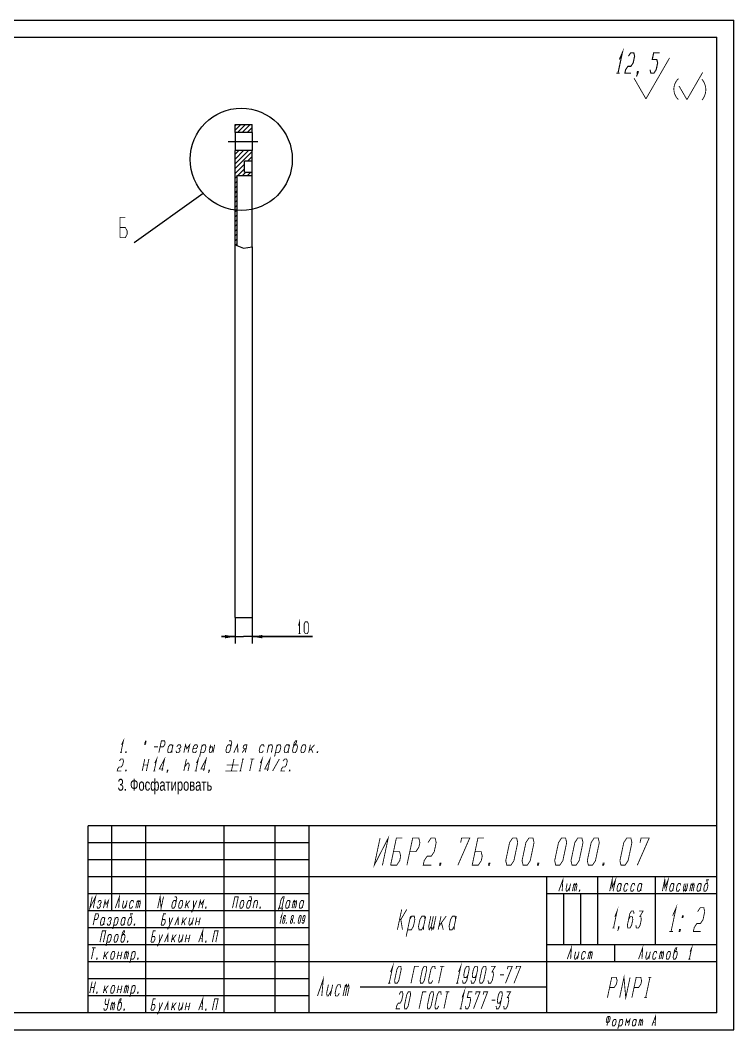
# Model space of a CAD drawing. Header units: millimetres. Extents: x 0 to 420, y 0 to 297.
# Drawn here: x 210 to 420, y 0 to 297 of the extents above; entities that cross this region are included whole.
import ezdxf

# ---------------------------------------------------------------- set-up
doc = ezdxf.new("R2010")
doc.units = ezdxf.units.MM
doc.header["$LTSCALE"] = 23.1
doc.linetypes.add('CENTER', pattern=[0.6, 0.375, -0.075, 0.075, -0.075])
doc.layers.get('0').update_dxf_attribs({"linetype": 'CONTINUOUS'})
for name, color, linetype in [('ALL_AXIS', 7, 'CONTINUOUS'), ('ALL_DIMENSIONS', 7, 'CONTINUOUS'), ('ALL_ROUND', 7, 'CONTINUOUS'), ('ALL_SURF_FIN', 7, 'CONTINUOUS')]:
    doc.layers.add(name, color=color, linetype=linetype)
doc.styles.get("Standard").update_dxf_attribs({"font": 'txt', "width": 0.7})
doc.dimstyles.new('DIMSTYLE_1', dxfattribs={"dimtxt": 3.5, "dimasz": 3, "dimexe": 0.18, "dimexo": 0.0625, "dimgap": 0.09, "dimtad": 1, "dimdec": 5, "dimlfac": 2, "dimdsep": 46, "dimtxsty": 'STANDARD', "dimblk": '_FILLED', "dimblk1": '_FILLED', "dimblk2": '_FILLED', "dimcen": 0.09, "dimadec": 0, "dimazin": 0, "dimtp": 0.2, "dimtm": 0.2, "dimtfac": 1, "dimtdec": 5, "dimtofl": 0, "dimtmove": 0, "dimatfit": 3, "dimldrblk": '_FILLED', "dimfxl": 1, "dimtolj": 1, "dimarcsym": 0})
doc.dimstyles.get("Standard").update_dxf_attribs({"dimtxt": 3.5, "dimasz": 3, "dimexe": 0.18, "dimexo": 0.0625, "dimgap": 0.09, "dimtad": 1, "dimdec": 5, "dimdsep": 46, "dimtxsty": 'STANDARD', "dimblk": '_FILLED', "dimblk1": '_FILLED', "dimblk2": '_FILLED', "dimcen": 0.09, "dimadec": 0, "dimazin": 0, "dimtol": 1, "dimtp": 1e-05, "dimtm": 1e-05, "dimtfac": 1, "dimtdec": 5, "dimtofl": 0, "dimtmove": 0, "dimatfit": 3, "dimldrblk": '_FILLED', "dimfxl": 1, "dimtolj": 1, "dimarcsym": 0})

# ---------------------------------------------------------------- blocks, each defined once
blk = doc.blocks.new('_FILLED')
at = {"color": 0, "linetype": 'ByBlock'}
blk.add_solid([(0, 0), (-1, 0.167), (-1, -0.167)], dxfattribs=at)
blk = doc.blocks.new('*D2')
at = {"layer": 'ALL_DIMENSIONS', "color": 2, "linetype": 'Continuous'}
for p, q in [((273.23, 121.3), (273.23, 113.66)), ((278.23, 121.3), (278.23, 113.66)), ((273.23, 115.66), (269.23, 115.66)), ((269.23, 115.66), (275.73, 115.66)), ((296.03, 115.66), (275.73, 115.66)), ((278.23, 115.66), (296.03, 115.66))]:
    blk.add_line(p, q, dxfattribs=at)
at = {"layer": 'ALL_DIMENSIONS', "color": 2, "linetype": 'Continuous', "xscale": 3, "yscale": 3, "zscale": 3}
blk.add_blockref('_FILLED', (273.23, 115.66), dxfattribs=at)
at = {"layer": 'ALL_DIMENSIONS', "color": 2, "linetype": 'Continuous', "xscale": 3, "yscale": 3, "zscale": 3, "rotation": 180}
blk.add_blockref('_FILLED', (278.23, 115.66), dxfattribs=at)
blk = doc.blocks.new('SYM_0_BL4', base_point=(398.14, 279.95))
at = {"layer": 'ALL_SURF_FIN', "color": 2, "linetype": 'Continuous'}
for points, const_width in [([(386.31, 285.42), (387.19, 287.42), (385.91, 281.42)], 0.333), ([(389, 286.42), (389.66, 287.42), (390.56, 287.42), (390.8, 286.42), (390.38, 284.42), (389.71, 283.42), (388.81, 283.42), (388.15, 282.42), (387.94, 281.42), (389.74, 281.42)], 0.333), ([(394.14, 273.86), (401.08, 285.88)], 0.25), ([(395.35, 282.42), (395.59, 281.42), (396.49, 281.42), (397.15, 282.42), (397.58, 284.42), (397.34, 285.42), (395.99, 285.42), (396.41, 287.42), (398.21, 287.42)], 0.333), ([(385.46, 281.42), (386.36, 281.42)], 0.333), ([(394.14, 273.86), (390.65, 279.91)], 0.25), ([(391.76, 281.42), (391.54, 281.42), (391.65, 281.92), (391.87, 281.92), (391.76, 281.42), (391.33, 280.42)], 0.333), ([(406.2, 273.62), (410.82, 281.63)], 0.25), ([(406.2, 273.62), (403.87, 277.65)], 0.25)]:
    blk.add_lwpolyline(points, dxfattribs=dict(at, const_width=const_width))
at = {"layer": 'ALL_SURF_FIN', "color": 2, "linetype": 'Continuous', "const_width": 0.25}
for points in [[(403.73, 279.83, 0.433164), (403.66, 273.66)], [(410.63, 273.51, 0.372459), (410.58, 279.67)]]:
    blk.add_lwpolyline(points, format="xyb", dxfattribs=at)

msp = doc.modelspace()

# ---------------------------------------------------------------- linework, layer by layer
at = {"color": 7, "linetype": 'Continuous'}
for p, q in [((0, 297), (420, 297)), ((420, 0), (420, 297)), ((20, 292), (415, 292)), ((415, 5), (415, 292)), ((273.2253429, 263.9290211), (273.2253429, 266.3040211)), ((273.2253429, 266.3040211), (278.2253429, 266.3040211)), ((278.2253429, 263.9290211), (278.2253429, 266.3040211)), ((278.2253429, 263.9290211), (273.2253429, 263.9290211)), ((273.2253429, 121.3040211), (273.2253429, 258.6790211)), ((278.2253429, 258.6790211), (273.2253429, 258.6790211)), ((278.2253429, 252.3190376), (278.2253429, 258.6790211)), ((275.9753429, 252.3040211), (275.9753429, 255.5540211)), ((278.2253429, 255.5540211), (275.9753429, 255.5540211)), ((273.7253429, 251.3040211), (273.7253429, 230.7069962)), ((273.7253429, 251.3040211), (278.2253429, 251.3040211)), ((275.9753429, 252.3040211), (278.2253429, 252.3040211)), ((278.2253429, 251.3040211), (278.2253429, 252.3040211)), ((273.2253429, 230.8951166), (275.6669255, 229.976494)), ((275.6669255, 229.976494), (278.2253429, 230.2908291)), ((278.2253429, 230.2908291), (278.2253429, 121.3040211)), ((273.2253429, 121.3040211), (278.2253429, 121.3040211)), ((415, 60), (230, 60)), ((230, 5), (230, 60)), ((237, 35), (237, 60)), ((247, 5), (247, 60)), ((270, 5), (270, 60)), ((285, 5), (285, 60)), ((295, 5), (295, 60)), ((415, 5), (415, 60)), ((295, 55), (230, 55)), ((295, 50), (230, 50)), ((415, 45), (230, 45)), ((365, 5), (365, 45)), ((380, 25), (380, 45)), ((397, 25), (397, 45)), ((295, 40), (230, 40)), ((415, 40), (365, 40)), ((370, 25), (370, 40)), ((375, 25), (375, 40)), ((295, 35), (230, 35)), ((295, 30), (230, 30)), ((295, 25), (230, 25)), ((415, 25), (365, 25)), ((385, 20), (385, 25)), ((415, 20), (230, 20)), ((295, 15), (230, 15)), ((365, 12.5), (310, 12.5)), ((295, 10), (230, 10)), ((415, 5), (20, 5)), ((415, 5), (230, 5)), ((0, 0), (420, 0))]:
    msp.add_line(p, q, dxfattribs=at)
at = {"color": 2, "linetype": 'Continuous'}
for p, q in [((273.4687053, 266.3040211), (273.2253429, 266.0606588)), ((274.8829189, 266.3040211), (273.2253429, 264.6464452)), ((276.2971324, 266.3040211), (273.9221324, 263.9290211)), ((277.711346, 266.3040211), (275.336346, 263.9290211)), ((278.2253429, 265.4038045), (276.7505595, 263.9290211)), ((278.2253429, 263.9895909), (278.1647731, 263.9290211)), ((274.3289867, 258.6790211), (273.2253429, 257.5753774)), ((275.7432002, 258.6790211), (273.2253429, 256.1611638)), ((277.1574138, 258.6790211), (273.2253429, 254.7469503)), ((278.2253429, 258.3327367), (273.2253429, 253.3327367)), ((278.2253429, 256.9185231), (276.8608409, 255.5540211)), ((275.9753429, 254.6685231), (273.2253429, 251.9185231)), ((275.9753429, 253.2543096), (274.0250545, 251.3040211)), ((273.7253429, 251.0043096), (273.2253429, 250.5043096)), ((273.7253429, 249.590096), (273.2253429, 249.090096)), ((276.439268, 252.3040211), (275.439268, 251.3040211)), ((277.8534816, 252.3040211), (276.8534816, 251.3040211)), ((273.7253429, 248.1758824), (273.2253429, 247.6758824)), ((273.7253429, 246.7616689), (273.2253429, 246.2616689)), ((273.7253429, 245.3474553), (273.2253429, 244.8474553)), ((273.7253429, 243.9332418), (273.2253429, 243.4332418)), ((273.7253429, 242.5190282), (273.2253429, 242.0190282)), ((273.7253429, 241.1048146), (273.2253429, 240.6048146)), ((273.7253429, 239.6906011), (273.2253429, 239.1906011)), ((273.7253429, 238.2763875), (273.2253429, 237.7763875)), ((273.7253429, 236.8621739), (273.2253429, 236.3621739)), ((273.7253429, 235.4479604), (273.2253429, 234.9479604)), ((273.7253429, 234.0337468), (273.2253429, 233.5337468)), ((273.7253429, 232.6195333), (273.2253429, 232.1195333)), ((273.7253429, 231.2053197), (273.3632526, 230.8432294))]:
    msp.add_line(p, q, dxfattribs=at)
at = {"color": 2, "linetype": 'Continuous', "const_width": 0.25}
for points in [[(239.3630603, 233.0120544), (239.3630603, 239.0120508), (240.9380603, 239.0120508)], [(239.3630603, 233.0120544), (240.9380603, 233.0120544), (241.4630603, 234.0120667), (241.4630603, 235.0120532), (240.9380603, 236.0120654), (239.3630603, 236.0120654)], [(239.8217432, 83.8482623), (240.3759668, 85.0149261), (239.6320203, 81.5149219)], [(246.530105, 84.4315942), (247.1426221, 84.4315942)], [(247.1134753, 85.0149261), (246.5592517, 83.8482623)], [(246.8072168, 85.0149261), (246.8654846, 83.8482623)], [(249.3446228, 83.2649304), (250.5696313, 83.2649304)], [(250.8101624, 81.5149219), (251.5541089, 85.0149261), (252.4728589, 85.0149261), (252.6551221, 84.4315942), (252.5311267, 83.8482623), (252.1008728, 83.2649304), (251.1821228, 83.2649304)], [(254.8571228, 83.2649304), (254.6748596, 83.8482623), (254.0623682, 83.8482623), (253.6321399, 83.2649304), (253.3841492, 82.0982538), (253.5664124, 81.5149219), (254.1789038, 81.5149219), (254.6091577, 82.0982538)], [(254.9811182, 83.8482623), (254.6091577, 82.0982538), (254.6382788, 81.5149219)], [(255.8341406, 82.0982538), (256.0164038, 81.5149219), (256.6288953, 81.5149219), (257.0591492, 82.0982538), (256.876886, 82.6815857), (257.3071399, 83.2649304), (257.1248767, 83.8482623), (256.5123596, 83.8482623), (256.0821313, 83.2649304)], [(258.1601624, 81.5149219), (258.6561182, 83.8482623), (259.0206445, 82.6815857), (259.8811267, 83.8482623), (259.3851453, 81.5149219)], [(260.8581445, 82.6815857), (261.7768945, 82.6815857), (262.2071228, 83.2649304), (262.0248596, 83.8482623), (261.4123682, 83.8482623), (260.9821399, 83.2649304), (260.7341492, 82.0982538), (260.9164124, 81.5149219), (261.5289038, 81.5149219), (261.9591577, 82.0982538)], [(262.8121802, 80.3482581), (263.5561267, 83.8482623)], [(263.0601453, 81.5149219), (263.9788953, 81.5149219), (264.4091492, 82.0982538), (264.6571399, 83.2649304), (264.4748767, 83.8482623), (263.8623596, 83.8482623), (263.4321313, 83.2649304)], [(266.0061182, 83.8482623), (265.6341577, 82.0982538), (265.8163953, 81.5149219), (266.1226538, 81.5149219), (266.5529077, 82.0982538), (266.6768774, 82.6815857), (266.4946399, 83.2649304), (266.1883813, 83.2649304), (265.7581274, 82.6815857)], [(267.2311267, 83.8482623), (266.7351453, 81.5149219)], [(272.0071399, 83.2649304), (271.8248767, 83.8482623), (271.2123596, 83.8482623), (270.7821313, 83.2649304), (270.5341406, 82.0982538), (270.7164038, 81.5149219), (271.3288953, 81.5149219), (271.7591492, 82.0982538), (272.255105, 84.4315942), (272.0728418, 85.0149261), (271.4603503, 85.0149261)], [(272.8601624, 81.5149219), (273.9686096, 83.8482623), (274.0851453, 81.5149219)], [(276.2289038, 81.5149219), (276.7248596, 83.8482623), (276.1123682, 83.8482623), (275.7441248, 83.55659), (275.6201294, 82.9732581), (275.8643774, 82.6815857), (276.4768945, 82.6815857)], [(281.8071313, 83.2649304), (281.6248682, 83.8482623), (281.0123767, 83.8482623), (280.5821228, 83.2649304), (280.3341577, 82.0982538), (280.5163953, 81.5149219), (281.1289124, 81.5149219), (281.5591406, 82.0982538)], [(282.6601538, 81.5149219), (283.1561096, 83.8482623)], [(283.0321399, 83.2649304), (283.4623682, 83.8482623), (284.0748596, 83.8482623), (284.2571228, 83.2649304), (283.8851624, 81.5149219)], [(284.8621802, 80.3482581), (285.6061267, 83.8482623)], [(285.1101453, 81.5149219), (286.0288953, 81.5149219), (286.4591492, 82.0982538), (286.7071399, 83.2649304), (286.5248767, 83.8482623), (285.9123596, 83.8482623), (285.4821313, 83.2649304)], [(289.1571313, 83.2649304), (288.9748682, 83.8482623), (288.3623767, 83.8482623), (287.9321228, 83.2649304), (287.6841577, 82.0982538), (287.8663953, 81.5149219), (288.4789124, 81.5149219), (288.9091406, 82.0982538)], [(289.2811267, 83.8482623), (288.9091406, 82.0982538), (288.9382874, 81.5149219)], [(290.3821399, 83.2649304), (291.2426221, 84.4315942), (291.3665918, 85.0149261), (291.0603589, 85.0149261), (290.630105, 84.4315942), (290.1341492, 82.0982538), (290.3164124, 81.5149219), (290.9289038, 81.5149219), (291.3591577, 82.0982538), (291.6071228, 83.2649304), (291.4248596, 83.8482623), (290.8123682, 83.8482623)], [(292.5841406, 82.0982538), (292.7664038, 81.5149219), (293.3788953, 81.5149219), (293.8091492, 82.0982538), (294.0571399, 83.2649304), (293.8748767, 83.8482623), (293.2623596, 83.8482623), (292.8321313, 83.2649304), (292.5841406, 82.0982538)], [(295.4061182, 83.8482623), (294.9101624, 81.5149219)], [(295.0341577, 82.0982538), (296.6311267, 83.8482623)], [(239.3257874, 81.5149219), (239.9382788, 81.5149219)], [(241.1632874, 81.5149219), (241.0101453, 81.5149219), (241.0721558, 81.8065942), (241.2252722, 81.8065942), (241.1632874, 81.5149219)], [(249.6217346, 78.4809705), (250.1759839, 79.6476343), (249.4320374, 76.1476364)], [(251.7289124, 76.1476364), (252.4728589, 79.6476343), (250.9341577, 76.7309683), (252.1591406, 76.7309683)], [(256.5706274, 82.6815857), (256.876886, 82.6815857)], [(261.8717432, 78.4809705), (262.4259668, 79.6476343), (261.6820203, 76.1476364)], [(263.9788953, 76.1476364), (264.7228418, 79.6476343), (263.1841406, 76.7309683), (264.4091492, 76.7309683)], [(275.3101538, 81.5149219), (276.170636, 82.6815857)], [(280.6550793, 78.4809705), (281.209303, 79.6476343), (280.4653564, 76.1476364)], [(282.7622314, 76.1476364), (283.506178, 79.6476343), (281.9674768, 76.7309683), (283.1924854, 76.7309683)], [(295.6175024, 82.6815857), (296.1351453, 81.5149219)], [(297.5132703, 81.5149219), (297.3601538, 81.5149219), (297.4221387, 81.8065942), (297.5752808, 81.8065942), (297.5132703, 81.5149219)], [(239.180105, 79.0643024), (239.6103589, 79.6476343), (240.2228503, 79.6476343), (240.4051135, 79.0643024), (240.1571228, 77.8976385), (239.7268945, 77.3143066), (239.1143774, 77.3143066), (238.6841492, 76.7309683), (238.5601538, 76.1476364), (239.7851624, 76.1476364)], [(245.9101538, 76.1476364), (246.6541003, 79.6476343)], [(246.2821399, 77.8976385), (247.5071228, 77.8976385)], [(247.8791089, 79.6476343), (247.1351624, 76.1476364)], [(258.9041089, 79.6476343), (258.1601624, 76.1476364)], [(258.4081274, 77.3143066), (259.2686096, 78.4809705), (259.5748682, 78.4809705), (259.7571313, 77.8976385), (259.3851453, 76.1476364)], [(270.7821313, 77.8976385), (274.2821228, 77.8976385)], [(272.9041003, 79.6476343), (272.1601538, 76.1476364)], [(275.5436865, 79.6476343), (274.79974, 76.1476364)], [(275.237428, 79.6476343), (275.8499451, 79.6476343)], [(278.2999365, 79.6476343), (277.55599, 76.1476364)], [(277.6874451, 79.6476343), (278.912428, 79.6476343)], [(284.2934985, 76.1476364), (286.262428, 79.6476343)], [(287.3634412, 79.0643024), (287.7936951, 79.6476343), (288.4061865, 79.6476343), (288.5884497, 79.0643024), (288.340459, 77.8976385), (287.9102307, 77.3143066), (287.2977136, 77.3143066), (286.8674854, 76.7309683), (286.74349, 76.1476364), (287.9684985, 76.1476364)], [(241.1632874, 76.1476364), (241.0101453, 76.1476364), (241.0721558, 76.4393024), (241.2252722, 76.4393024), (241.1632874, 76.1476364)], [(249.1257788, 76.1476364), (249.7382703, 76.1476364)], [(253.4132703, 76.1476364), (253.2601538, 76.1476364), (253.3221387, 76.4393024), (253.4752808, 76.4393024), (253.4132703, 76.1476364), (253.1361584, 75.5643045)], [(261.3757874, 76.1476364), (261.9882788, 76.1476364)], [(265.6632788, 76.1476364), (265.5101624, 76.1476364), (265.5721472, 76.4393024), (265.7252637, 76.4393024), (265.6632788, 76.1476364), (265.386167, 75.5643045)], [(270.4101453, 76.1476364), (273.9101624, 76.1476364)], [(274.4934814, 76.1476364), (275.1059985, 76.1476364)], [(280.1591235, 76.1476364), (280.771615, 76.1476364)], [(289.3466235, 76.1476364), (289.1934814, 76.1476364), (289.2554919, 76.4393024), (289.4086084, 76.4393024), (289.3466235, 76.1476364)], [(315.9004468, 56.4106357), (314.1999902, 48.4106406), (318.3004504, 56.4106357), (316.5999939, 48.4106406)], [(318.9999976, 48.4106406), (320.7004541, 56.4106357), (322.5004504, 56.4106357)], [(323.8000049, 48.4106406), (325.5004614, 56.4106357), (327.3004578, 56.4106357), (327.6170471, 55.0773074), (327.3336292, 53.7439728), (326.4502295, 52.4106381), (324.6502332, 52.4106381)], [(330.0170508, 55.0773074), (330.9004504, 56.4106357), (332.1004651, 56.4106357), (332.4170544, 55.0773074), (331.8502185, 52.4106381), (330.9668188, 51.0773035), (329.7668298, 51.0773035), (328.8834045, 49.7439688), (328.6000122, 48.4106406), (330.9999902, 48.4106406)], [(338.8000085, 48.4106406), (342.3004614, 56.4106357), (339.9004578, 56.4106357), (339.6170398, 55.0773074)], [(343.0000085, 48.4106406), (344.7004651, 56.4106357), (346.5004614, 56.4106357)], [(353.2000049, 48.4106406), (352.8834155, 49.7439688), (354.0170361, 55.0773074), (354.9004614, 56.4106357), (356.1004504, 56.4106357), (356.4170398, 55.0773074), (355.2834192, 49.7439688), (354.3999939, 48.4106406), (353.2000049, 48.4106406)], [(358.0000122, 48.4106406), (357.6833972, 49.7439688), (358.8170435, 55.0773074), (359.7004431, 56.4106357), (360.9004578, 56.4106357), (361.2170471, 55.0773074), (360.0834009, 49.7439688), (359.2000012, 48.4106406), (358.0000122, 48.4106406)], [(367.6000012, 48.4106406), (367.2834119, 49.7439688), (368.4170325, 55.0773074), (369.3004578, 56.4106357), (370.5004468, 56.4106357), (370.8170361, 55.0773074), (369.6834155, 49.7439688), (368.7999902, 48.4106406), (367.6000012, 48.4106406)], [(372.4000085, 48.4106406), (372.0834192, 49.7439688), (373.2170398, 55.0773074), (374.1004651, 56.4106357), (375.3004541, 56.4106357), (375.6170435, 55.0773074), (374.4833972, 49.7439688), (373.5999976, 48.4106406), (372.4000085, 48.4106406)], [(377.1999902, 48.4106406), (376.8834009, 49.7439688), (378.0170471, 55.0773074), (378.9004468, 56.4106357), (380.1004614, 56.4106357), (380.4170508, 55.0773074), (379.2834045, 49.7439688), (378.4000049, 48.4106406), (377.1999902, 48.4106406)], [(386.8000049, 48.4106406), (386.4834155, 49.7439688), (387.6170361, 55.0773074), (388.5004614, 56.4106357), (389.7004504, 56.4106357), (390.0170398, 55.0773074), (388.8834192, 49.7439688), (387.9999939, 48.4106406), (386.8000049, 48.4106406)], [(391.6000122, 48.4106406), (395.1004651, 56.4106357), (392.7004614, 56.4106357), (392.4170435, 55.0773074)], [(318.9999976, 48.4106406), (320.7999939, 48.4106406), (321.6834192, 49.7439688), (321.9668115, 51.0773035), (321.6502222, 52.4106381), (319.8502258, 52.4106381)], [(343.0000085, 48.4106406), (344.8000049, 48.4106406), (345.6834045, 49.7439688), (345.9668225, 51.0773035), (345.6502332, 52.4106381), (343.8502368, 52.4106381)], [(333.6999976, 48.4106406), (333.3999939, 48.4106406), (333.5417029, 49.0773047), (333.8417065, 49.0773047), (333.6999976, 48.4106406)], [(348.0999939, 48.4106406), (347.7999902, 48.4106406), (347.9416992, 49.0773047), (348.2417029, 49.0773047), (348.0999939, 48.4106406)], [(362.4999902, 48.4106406), (362.2000122, 48.4106406), (362.3416956, 49.0773047), (362.6416992, 49.0773047), (362.4999902, 48.4106406)], [(381.6999939, 48.4106406), (381.3999902, 48.4106406), (381.5416992, 49.0773047), (381.8417029, 49.0773047), (381.6999939, 48.4106406)], [(368.4799915, 40.787579), (369.6945667, 44.1375815), (369.4850024, 40.787579)], [(383.4749963, 40.787579), (384.1870532, 44.1375815), (384.2148669, 41.9042487), (385.1920642, 44.1375815), (384.4800073, 40.787579)], [(398.9650085, 40.787579), (399.6770654, 44.1375815), (399.7048535, 41.9042487), (400.6820764, 44.1375815), (399.9699939, 40.787579)], [(370.964718, 43.0209119), (370.6086768, 41.3459106), (370.7412598, 40.787579), (370.9925061, 40.787579), (371.7323511, 41.9042487)], [(371.9697034, 43.0209119), (371.4949988, 40.787579)], [(372.5000098, 40.787579), (372.9747144, 43.0209119)], [(372.8560254, 42.4625803), (373.2259607, 43.0209119), (373.3585437, 42.4625803), (373.0025024, 40.787579)], [(373.3585437, 42.4625803), (373.7284534, 43.0209119), (373.8610364, 42.4625803), (373.5049951, 40.787579)], [(386.8460449, 42.4625803), (386.7134619, 43.0209119), (386.2109692, 43.0209119), (385.8410339, 42.4625803), (385.6036816, 41.3459106), (385.736239, 40.787579), (386.2387573, 40.787579), (386.608667, 41.3459106)], [(386.9647083, 43.0209119), (386.608667, 41.3459106), (386.615614, 40.787579)], [(388.8560413, 42.4625803), (388.7234583, 43.0209119), (388.2209656, 43.0209119), (387.8510303, 42.4625803), (387.613678, 41.3459106), (387.746261, 40.787579), (388.2487537, 40.787579), (388.618689, 41.3459106)], [(390.8660376, 42.4625803), (390.7334546, 43.0209119), (390.2309619, 43.0209119), (389.8610266, 42.4625803), (389.6236743, 41.3459106), (389.7562573, 40.787579), (390.25875, 40.787579), (390.6286853, 41.3459106)], [(392.8760339, 42.4625803), (392.7434509, 43.0209119), (392.2409583, 43.0209119), (391.8710229, 42.4625803), (391.6336707, 41.3459106), (391.7662537, 40.787579), (392.2687463, 40.787579), (392.6386816, 41.3459106)], [(392.9946973, 43.0209119), (392.6386816, 41.3459106), (392.6456287, 40.787579)], [(402.3360315, 42.4625803), (402.2034485, 43.0209119), (401.7009558, 43.0209119), (401.3310205, 42.4625803), (401.0936682, 41.3459106), (401.2262512, 40.787579), (401.7287439, 40.787579), (402.0986792, 41.3459106)], [(402.4547205, 43.0209119), (402.0986792, 41.3459106), (402.1056262, 40.787579)], [(404.3460278, 42.4625803), (404.2134705, 43.0209119), (403.7109521, 43.0209119), (403.3410425, 42.4625803), (403.1036902, 41.3459106), (403.2362476, 40.787579), (403.7387402, 40.787579), (404.1086755, 41.3459106)], [(405.4697021, 43.0209119), (405.1136865, 41.3459106), (405.2462439, 40.787579), (405.6161792, 41.3459106), (405.7487622, 40.787579), (406.1186719, 41.3459106), (406.4747131, 43.0209119)], [(405.9722205, 43.0209119), (405.6161792, 41.3459106)], [(407.0049939, 40.787579), (407.4796985, 43.0209119)], [(407.3610352, 42.4625803), (407.7309705, 43.0209119), (407.8635278, 42.4625803), (407.5075122, 40.787579)], [(407.8635278, 42.4625803), (408.2334631, 43.0209119), (408.3660205, 42.4625803), (408.0100049, 40.787579)], [(410.3760425, 42.4625803), (410.2434595, 43.0209119), (409.7409668, 43.0209119), (409.3710315, 42.4625803), (409.1336792, 41.3459106), (409.2662622, 40.787579), (409.7687549, 40.787579), (410.1386902, 41.3459106)], [(410.4947058, 43.0209119), (410.1386902, 41.3459106), (410.1456372, 40.787579)], [(412.2534558, 43.0209119), (411.7509631, 43.0209119), (411.3810278, 42.4625803), (411.1436755, 41.3459106), (411.2762585, 40.787579), (411.7787512, 40.787579), (412.1486865, 41.3459106), (412.3860388, 42.4625803), (411.9883154, 44.1375815), (412.7420544, 44.1375815)], [(231.1970544, 39.1375781), (230.4849976, 35.7875821), (232.2020654, 39.1375781), (231.4900085, 35.7875821)], [(234.5049902, 35.7875821), (234.9797205, 38.0209149), (235.2448608, 36.9042453), (235.9847058, 38.0209149), (235.5100012, 35.7875821)], [(237.9799878, 35.7875821), (239.194563, 39.1375781), (238.9849988, 35.7875821)], [(250.4599915, 35.7875821), (251.172074, 39.1375781), (251.4650024, 35.7875821), (252.1770593, 39.1375781)], [(255.8410364, 37.4625769), (255.7084534, 38.0209149), (255.2059607, 38.0209149), (254.8360254, 37.4625769), (254.5986731, 36.3459137), (254.7312561, 35.7875821), (255.2337488, 35.7875821), (255.6036841, 36.3459137), (256.0783887, 38.5792465), (255.9458057, 39.1375781), (255.443313, 39.1375781)], [(262.5199951, 35.7875821), (262.9946997, 38.0209149), (263.2598657, 36.9042453), (263.9997107, 38.0209149), (263.5250061, 35.7875821)], [(272.475, 35.7875821), (273.1870569, 39.1375781), (274.1920679, 39.1375781), (273.480011, 35.7875821)], [(277.8560449, 37.4625769), (277.7234619, 38.0209149), (277.2209692, 38.0209149), (276.8510339, 37.4625769), (276.6136816, 36.3459137), (276.746239, 35.7875821), (277.2487573, 35.7875821), (277.618667, 36.3459137), (278.0933972, 38.5792465), (277.9608142, 39.1375781), (277.4583215, 39.1375781)], [(286.2312561, 35.7875821), (286.7653052, 38.3000775), (287.3201953, 39.1375781), (287.697052, 39.1375781), (286.9849951, 35.7875821)], [(374.6356165, 40.787579), (374.5100061, 40.787579), (374.5693506, 41.066748), (374.6949609, 41.066748), (374.6356165, 40.787579)], [(406.1186719, 41.3459106), (406.1256189, 40.787579)], [(232.6136829, 36.3459137), (232.7462402, 35.7875821), (233.2487585, 35.7875821), (233.6186682, 36.3459137), (233.4861108, 36.9042453), (233.8560205, 37.4625769), (233.7234631, 38.0209149), (233.2209705, 38.0209149), (232.8510352, 37.4625769)], [(233.2348645, 36.9042453), (233.4861108, 36.9042453)], [(240.4647144, 38.0209149), (240.1086731, 36.3459137), (240.2412561, 35.7875821), (240.4925024, 35.7875821), (241.2323474, 36.9042453)], [(241.4696997, 38.0209149), (240.9949951, 35.7875821)], [(243.3610327, 37.4625769), (243.2284497, 38.0209149), (242.725957, 38.0209149), (242.3560217, 37.4625769), (242.1186694, 36.3459137), (242.2512524, 35.7875821), (242.7537451, 35.7875821), (243.1236804, 36.3459137)], [(244.0100024, 35.7875821), (244.484707, 38.0209149)], [(244.3660437, 37.4625769), (244.7359534, 38.0209149), (244.8685364, 37.4625769), (244.5124951, 35.7875821)], [(244.8685364, 37.4625769), (245.2384717, 38.0209149), (245.3710291, 37.4625769), (245.0149878, 35.7875821)], [(256.6086694, 36.3459137), (256.7412524, 35.7875821), (257.2437451, 35.7875821), (257.6136804, 36.3459137), (257.8510327, 37.4625769), (257.7184497, 38.0209149), (257.215957, 38.0209149), (256.8460217, 37.4625769), (256.6086694, 36.3459137)], [(258.974707, 38.0209149), (258.5000024, 35.7875821)], [(258.6186658, 36.3459137), (259.979718, 38.0209149)], [(259.1142371, 36.9042453), (259.5049878, 35.7875821)], [(260.2726465, 34.6709125), (260.5238928, 34.6709125), (261.9897144, 38.0209149)], [(260.9847034, 38.0209149), (261.0124915, 35.7875821)], [(264.6556274, 35.7875821), (264.5299915, 35.7875821), (264.5893359, 36.0667447), (264.7149719, 36.0667447), (264.6556274, 35.7875821)], [(274.6036853, 36.3459137), (274.7362427, 35.7875821), (275.238761, 35.7875821), (275.6086707, 36.3459137), (275.8460229, 37.4625769), (275.7134656, 38.0209149), (275.2109473, 38.0209149), (274.8410376, 37.4625769), (274.6036853, 36.3459137)], [(278.504989, 35.7875821), (278.9797192, 38.0209149)], [(278.8610303, 37.4625769), (279.2309656, 38.0209149), (279.7334583, 38.0209149), (279.8660413, 37.4625769), (279.51, 35.7875821)], [(280.6406213, 35.7875821), (280.515011, 35.7875821), (280.5743298, 36.0667447), (280.6999658, 36.0667447), (280.6406213, 35.7875821)], [(285.9869568, 35.2292441), (285.9800098, 35.7875821), (287.2362415, 35.7875821), (286.9919421, 35.2292441)], [(289.3510327, 37.4625769), (289.2184497, 38.0209149), (288.715957, 38.0209149), (288.3460217, 37.4625769), (288.1086694, 36.3459137), (288.2412524, 35.7875821), (288.7437451, 35.7875821), (289.1136804, 36.3459137)], [(289.4697217, 38.0209149), (289.1136804, 36.3459137), (289.1206274, 35.7875821)], [(290.0000024, 35.7875821), (290.474707, 38.0209149)], [(290.3560437, 37.4625769), (290.7259534, 38.0209149), (290.8585364, 37.4625769), (290.5024951, 35.7875821)], [(290.8585364, 37.4625769), (291.2284717, 38.0209149), (291.3610291, 37.4625769), (291.0049878, 35.7875821)], [(293.3710254, 37.4625769), (293.238468, 38.0209149), (292.7359497, 38.0209149), (292.36604, 37.4625769), (292.1286877, 36.3459137), (292.2612451, 35.7875821), (292.7637378, 35.7875821), (293.1336731, 36.3459137)], [(293.4897144, 38.0209149), (293.1336731, 36.3459137), (293.1406201, 35.7875821)], [(384.9897803, 33.2774835), (385.6565405, 34.944147), (384.5937488, 29.9441501)], [(402.0044202, 33.5884717), (403.0254016, 35.9218057), (401.5375085, 28.92181)], [(409.3399109, 34.7551419), (410.1129016, 35.9218057), (411.1629016, 35.9218057), (411.4399109, 34.7551419), (410.9439551, 32.4218079), (410.1709644, 31.255144), (409.1209644, 31.255144), (408.3479736, 30.0884738), (408.1000085, 28.92181), (410.2000085, 28.92181)], [(231.464989, 30.7875787), (232.1770715, 34.1375812), (232.9308105, 34.1375812), (233.0633936, 33.5792432), (232.9447046, 33.0209116), (232.5747949, 32.46258), (231.8210303, 32.46258)], [(234.8360376, 32.46258), (234.7034546, 33.0209116), (234.2009619, 33.0209116), (233.8310266, 32.46258), (233.5936743, 31.3459103), (233.7262573, 30.7875787), (234.22875, 30.7875787), (234.5986853, 31.3459103)], [(234.9547009, 33.0209116), (234.5986853, 31.3459103), (234.6056323, 30.7875787)], [(235.6036707, 31.3459103), (235.7362537, 30.7875787), (236.2387463, 30.7875787), (236.6086816, 31.3459103), (236.4760986, 31.9042484), (236.8460339, 32.46258), (236.7134509, 33.0209116), (236.2109583, 33.0209116), (235.8410229, 32.46258)], [(237.2576514, 29.6709155), (237.9697083, 33.0209116)], [(237.4950037, 30.7875787), (238.2487427, 30.7875787), (238.618678, 31.3459103), (238.8560303, 32.46258), (238.7234473, 33.0209116), (238.2209546, 33.0209116), (237.8510449, 32.46258)], [(240.8660266, 32.46258), (240.7334692, 33.0209116), (240.2309509, 33.0209116), (239.8610413, 32.46258), (239.623689, 31.3459103), (239.7562463, 30.7875787), (240.258739, 30.7875787), (240.6286743, 31.3459103)], [(240.9847156, 33.0209116), (240.6286743, 31.3459103), (240.6356213, 30.7875787)], [(242.7434656, 33.0209116), (242.2409473, 33.0209116), (241.8710376, 32.46258), (241.6336853, 31.3459103), (241.7662427, 30.7875787), (242.268761, 30.7875787), (242.6386707, 31.3459103), (242.8760229, 32.46258), (242.4783252, 34.1375812), (243.2320642, 34.1375812)], [(251.4650024, 30.7875787), (252.1770593, 34.1375812), (252.930824, 34.1375812)], [(253.2376465, 29.6709155), (253.4888928, 29.6709155), (254.9547144, 33.0209116)], [(253.9497034, 33.0209116), (253.9774915, 30.7875787)], [(255.4849951, 30.7875787), (256.462218, 33.0209116), (256.4900061, 30.7875787)], [(257.9697217, 33.0209116), (257.4949915, 30.7875787)], [(257.6136804, 31.3459103), (258.974707, 33.0209116)], [(259.979718, 33.0209116), (259.6236768, 31.3459103), (259.7562598, 30.7875787), (260.0075061, 30.7875787), (260.7473511, 31.9042484)], [(260.9847034, 33.0209116), (260.5099988, 30.7875787)], [(261.5150098, 30.7875787), (261.9897144, 33.0209116)], [(262.9946997, 33.0209116), (262.5199951, 30.7875787)], [(286.6603052, 32.8576437), (286.9669995, 33.6243091), (286.4781189, 31.3243066)], [(288.1073877, 33.2409732), (288.0451208, 33.6243091), (287.757627, 33.6243091), (287.5323999, 33.2409732), (287.2064795, 31.7076425), (287.2687463, 31.3243066), (287.5562402, 31.3243066), (287.7814673, 31.7076425), (287.9444275, 32.4743079), (287.8821606, 32.8576437), (287.5946667, 32.8576437), (287.3694397, 32.4743079)], [(290.1006958, 32.4743079), (290.3259229, 32.8576437), (290.4073901, 33.2409732), (290.3451233, 33.6243091), (290.0576294, 33.6243091), (289.8324023, 33.2409732), (289.7509094, 32.8576437), (289.8132019, 32.4743079)], [(291.8687512, 31.3243066), (291.8064844, 31.7076425), (292.1324048, 33.2409732), (292.3576318, 33.6243091), (292.6451257, 33.6243091), (292.7073926, 33.2409732), (292.3814722, 31.7076425), (292.1562451, 31.3243066), (291.8687512, 31.3243066)], [(292.9564856, 31.7076425), (293.0187524, 31.3243066), (293.3062463, 31.3243066), (293.5314734, 31.7076425), (293.8573938, 33.2409732), (293.795127, 33.6243091), (293.5076331, 33.6243091), (293.282406, 33.2409732), (293.1194458, 32.4743079), (293.1817126, 32.090972), (293.4692065, 32.090972), (293.6944336, 32.4743079)], [(320.9999963, 29.43298), (322.2753516, 35.4329764)], [(321.6376611, 32.4329782), (322.0126721, 32.4329782), (323.7753442, 35.4329764)], [(323.5748804, 27.4329813), (324.8502356, 33.4329776)], [(324.0000073, 29.43298), (325.124989, 29.43298), (325.7125635, 30.4329794), (326.1376648, 32.4329782), (325.9752173, 33.4329776), (325.2252209, 33.4329776), (324.6376721, 32.4329782)], [(329.1376758, 32.4329782), (328.9752283, 33.4329776), (328.2252319, 33.4329776), (327.6376575, 32.4329782), (327.2125562, 30.4329794), (327.3750037, 29.43298), (328.125, 29.43298), (328.7125488, 30.4329794)], [(329.3502136, 33.4329776), (328.7125488, 30.4329794), (328.6875037, 29.43298)], [(330.8502319, 33.4329776), (330.2125671, 30.4329794), (330.374989, 29.43298), (330.9625635, 30.4329794), (331.125011, 29.43298), (331.7125598, 30.4329794), (332.3502246, 33.4329776)], [(331.6002283, 33.4329776), (330.9625635, 30.4329794)], [(333.8502173, 33.4329776), (332.999989, 29.43298)], [(333.2125525, 30.4329794), (335.3502356, 33.4329776)], [(338.1376575, 32.4329782), (337.9752356, 33.4329776), (337.2252136, 33.4329776), (336.6376648, 32.4329782), (336.2125635, 30.4329794), (336.375011, 29.43298), (337.1250073, 29.43298), (337.7125562, 30.4329794)], [(338.3502209, 33.4329776), (337.7125562, 30.4329794), (337.687511, 29.43298)], [(390.635658, 34.1108121), (390.5002808, 34.944147), (389.8752795, 34.944147), (389.3856555, 34.1108121), (388.6771362, 30.777485), (388.8124878, 29.9441501), (389.437489, 29.9441501), (389.9271387, 30.777485), (390.2813855, 32.4441486), (390.1460339, 33.2774835), (389.5210327, 33.2774835), (389.0313831, 32.4441486)], [(392.062771, 34.944147), (393.3127734, 34.944147), (392.3335254, 33.2774835), (392.6460132, 33.2774835), (392.7813904, 32.4441486), (392.4271179, 30.777485), (391.9374939, 29.9441501), (391.3124927, 29.9441501), (391.1771411, 30.777485)], [(405.0304504, 33.0051398), (404.7679504, 33.0051398), (404.8919202, 33.5884717), (405.1544202, 33.5884717), (405.0304504, 33.0051398)], [(236.2248523, 31.9042484), (236.4760986, 31.9042484)], [(243.6506287, 30.7875787), (243.5249927, 30.7875787), (243.5843372, 31.0667477), (243.7099731, 31.0667477), (243.6506287, 30.7875787)], [(251.4650024, 30.7875787), (252.2187415, 30.7875787), (252.5886768, 31.3459103), (252.7073657, 31.9042484), (252.5747827, 32.46258), (251.8210437, 32.46258)], [(258.1092261, 31.9042484), (258.5000024, 30.7875787)], [(261.7523621, 31.9042484), (262.7573474, 31.9042484)], [(262.5199951, 25.7875818), (263.7345703, 29.1375778), (263.5250061, 25.7875818)], [(286.3343848, 31.3243066), (286.6218787, 31.3243066)], [(288.3468677, 31.3243066), (288.2749878, 31.3243066), (288.3157471, 31.5159778), (288.387627, 31.5159778), (288.3468677, 31.3243066)], [(289.5687488, 31.3243066), (289.8562427, 31.3243066), (290.0814697, 31.7076425), (290.1629626, 32.090972), (290.1006958, 32.4743079), (289.8132019, 32.4743079), (289.5879492, 32.090972), (289.5064819, 31.7076425), (289.5687488, 31.3243066)], [(290.6468701, 31.3243066), (290.5749902, 31.3243066), (290.6157495, 31.5159778), (290.6876038, 31.5159778), (290.6468701, 31.3243066)], [(322.499989, 29.43298), (322.0126721, 32.4329782)], [(331.7125598, 30.4329794), (331.687489, 29.43298)], [(333.9876196, 31.4329788), (334.5000073, 29.43298)], [(384.281261, 29.9441501), (384.9062622, 29.9441501)], [(386.156239, 29.9441501), (385.9999951, 29.9441501), (386.0885632, 30.3608176), (386.2448071, 30.3608176), (386.156239, 29.9441501), (385.8228589, 29.1108151)], [(233.475011, 25.7875818), (234.1870679, 29.1375778), (235.1920532, 29.1375778), (234.4799963, 25.7875818)], [(235.247655, 24.6709122), (235.9597119, 28.0209146)], [(235.4850073, 25.7875818), (236.2387463, 25.7875818), (236.6086816, 26.3459134), (236.8460339, 27.4625766), (236.7134509, 28.0209146), (236.2109583, 28.0209146), (235.8410229, 27.4625766)], [(237.613667, 26.3459134), (237.74625, 25.7875818), (238.2487427, 25.7875818), (238.618678, 26.3459134), (238.8560303, 27.4625766), (238.7234473, 28.0209146), (238.2209546, 28.0209146), (237.8510449, 27.4625766), (237.613667, 26.3459134)], [(239.8610413, 27.4625766), (240.6008862, 28.5792462), (240.7195752, 29.1375778), (240.4683032, 29.1375778), (240.0983936, 28.5792462), (239.623689, 26.3459134), (239.7562463, 25.7875818), (240.258739, 25.7875818), (240.6286743, 26.3459134), (240.8660266, 27.4625766), (240.7334692, 28.0209146), (240.2309509, 28.0209146)], [(248.4499951, 25.7875818), (249.162052, 29.1375778), (249.9158167, 29.1375778)], [(248.4499951, 25.7875818), (249.2037598, 25.7875818), (249.5736694, 26.3459134), (249.6923584, 26.904245), (249.5597754, 27.4625766), (248.8060364, 27.4625766)], [(250.2226392, 24.6709122), (250.4738855, 24.6709122), (251.939707, 28.0209146)], [(250.9347217, 28.0209146), (250.9625098, 25.7875818)], [(252.4699878, 25.7875818), (253.4472107, 28.0209146), (253.4749988, 25.7875818)], [(254.9547144, 28.0209146), (254.4800098, 25.7875818)], [(254.5986731, 26.3459134), (255.9596997, 28.0209146)], [(255.0942188, 26.904245), (255.4849951, 25.7875818)], [(256.9647107, 28.0209146), (256.6086694, 26.3459134), (256.7412524, 25.7875818), (256.9924988, 25.7875818), (257.7323437, 26.904245)], [(257.9697217, 28.0209146), (257.4949915, 25.7875818)], [(258.5000024, 25.7875818), (258.974707, 28.0209146)], [(258.7373547, 26.904245), (259.7423657, 26.904245)], [(259.979718, 28.0209146), (259.5049878, 25.7875818)], [(263.0085937, 26.904245), (263.5111121, 26.904245)], [(266.5399878, 25.7875818), (267.2520703, 29.1375778), (268.2570557, 29.1375778), (267.5449988, 25.7875818)], [(401.0125085, 28.92181), (402.0625085, 28.92181)], [(404.1625085, 28.92181), (403.9000085, 28.92181), (404.0240039, 29.5051419), (404.2865039, 29.5051419), (404.1625085, 28.92181)], [(231.6745532, 24.1375809), (230.9624963, 20.7875784)], [(231.1720605, 24.1375809), (232.1770715, 24.1375809)], [(241.6406323, 25.7875818), (241.5149963, 25.7875818), (241.5743408, 26.0667444), (241.6999512, 26.0667444), (241.6406323, 25.7875818)], [(264.6556274, 25.7875818), (264.5299915, 25.7875818), (264.5893359, 26.0667444), (264.7149719, 26.0667444), (264.6556274, 25.7875818)], [(370.9799963, 20.7875784), (372.1945715, 24.1375809), (371.9850073, 20.7875784)], [(391.9600012, 20.7875784), (393.1745764, 24.1375809), (392.9650122, 20.7875784)], [(402.3660242, 22.4625797), (403.1058948, 23.5792461), (403.2245581, 24.1375809), (402.9733118, 24.1375809), (402.6033765, 23.5792461), (402.1286719, 21.3459132), (402.2612549, 20.7875784), (402.7637476, 20.7875784), (403.1336829, 21.3459132), (403.3710352, 22.4625797), (403.2384521, 23.0209113), (402.7359595, 23.0209113)], [(407.1328345, 23.0209113), (407.6214331, 24.1375809), (406.9093762, 20.7875784)], [(232.595636, 20.7875784), (232.47, 20.7875784), (232.5293445, 21.0667474), (232.6549548, 21.0667474), (232.595636, 20.7875784)], [(234.9547009, 23.0209113), (234.4799963, 20.7875784)], [(234.5986853, 21.3459132), (235.9597119, 23.0209113)], [(235.094231, 21.9042448), (235.4850073, 20.7875784)], [(236.6086816, 21.3459132), (236.741239, 20.7875784), (237.2437573, 20.7875784), (237.613667, 21.3459132), (237.8510449, 22.4625797), (237.7184619, 23.0209113), (237.2159692, 23.0209113), (236.8460339, 22.4625797), (236.6086816, 21.3459132)], [(238.499989, 20.7875784), (238.9747192, 23.0209113)], [(238.7373669, 21.9042448), (239.7423523, 21.9042448)], [(239.9797046, 23.0209113), (239.505, 20.7875784)], [(240.510011, 20.7875784), (240.9847156, 23.0209113)], [(240.8660266, 22.4625797), (241.2359619, 23.0209113), (241.3685449, 22.4625797), (241.0125037, 20.7875784)], [(241.3685449, 22.4625797), (241.7384546, 23.0209113), (241.8710376, 22.4625797), (241.5149963, 20.7875784)], [(242.282655, 19.670912), (242.9947119, 23.0209113)], [(242.5200073, 20.7875784), (243.2737463, 20.7875784), (243.6436816, 21.3459132), (243.8810339, 22.4625797), (243.7484509, 23.0209113), (243.2459583, 23.0209113), (242.8760229, 22.4625797)], [(244.655614, 20.7875784), (244.5300037, 20.7875784), (244.5893481, 21.0667474), (244.7149585, 21.0667474), (244.655614, 20.7875784)], [(373.4646973, 23.0209113), (373.1086816, 21.3459132), (373.241239, 20.7875784), (373.492511, 20.7875784), (374.232356, 21.9042448)], [(374.4697083, 23.0209113), (373.9950037, 20.7875784)], [(376.3610413, 22.4625797), (376.2284583, 23.0209113), (375.7259656, 23.0209113), (375.3560303, 22.4625797), (375.118678, 21.3459132), (375.251261, 20.7875784), (375.7537537, 20.7875784), (376.123689, 21.3459132)], [(377.010011, 20.7875784), (377.4847156, 23.0209113)], [(377.3660266, 22.4625797), (377.7359619, 23.0209113), (377.8685449, 22.4625797), (377.5125037, 20.7875784)], [(377.8685449, 22.4625797), (378.2384546, 23.0209113), (378.3710376, 22.4625797), (378.0149963, 20.7875784)], [(394.4447021, 23.0209113), (394.0886865, 21.3459132), (394.2212439, 20.7875784), (394.4724902, 20.7875784), (395.2123608, 21.9042448)], [(395.4497131, 23.0209113), (394.9750085, 20.7875784)], [(397.3410205, 22.4625797), (397.2084631, 23.0209113), (396.7059705, 23.0209113), (396.3360352, 22.4625797), (396.0986829, 21.3459132), (396.2312402, 20.7875784), (396.7337585, 20.7875784), (397.1036682, 21.3459132)], [(397.9899902, 20.7875784), (398.4647205, 23.0209113)], [(398.3460315, 22.4625797), (398.7159668, 23.0209113), (398.8485242, 22.4625797), (398.4925085, 20.7875784)], [(398.8485242, 22.4625797), (399.2184595, 23.0209113), (399.3510425, 22.4625797), (398.9950012, 20.7875784)], [(400.1186755, 21.3459132), (400.2512585, 20.7875784), (400.7537512, 20.7875784), (401.1236865, 21.3459132), (401.3610388, 22.4625797), (401.2284558, 23.0209113), (400.7259631, 23.0209113), (400.3560278, 22.4625797), (400.1186755, 21.3459132)], [(406.6581299, 20.7875784), (407.1606226, 20.7875784)], [(318.9897693, 17.0274806), (319.6565295, 18.6941473), (318.5937378, 13.6941472)], [(320.3124976, 13.6941472), (320.1771204, 14.5274821), (320.8856396, 17.8608156), (321.3752893, 18.6941473), (322.0002905, 18.6941473), (322.1356421, 17.8608156), (321.4271228, 14.5274821), (320.9374988, 13.6941472), (320.3124976, 13.6941472)], [(324.9999939, 13.6941472), (326.0627856, 18.6941473), (327.3127881, 18.6941473)], [(327.8125122, 13.6941472), (327.677135, 14.5274821), (328.3856543, 17.8608156), (328.8752783, 18.6941473), (329.5002795, 18.6941473), (329.6356567, 17.8608156), (328.9271375, 14.5274821), (328.4374878, 13.6941472), (327.8125122, 13.6941472)], [(332.1356616, 17.8608156), (332.0002844, 18.6941473), (331.3752832, 18.6941473), (330.8856592, 17.8608156), (330.1771399, 14.5274821), (330.3124915, 13.6941472), (330.9374927, 13.6941472), (331.4271423, 14.5274821)], [(334.1877759, 18.6941473), (333.1250098, 13.6941472)], [(333.5627747, 18.6941473), (334.8127771, 18.6941473)], [(338.9897827, 17.0274806), (339.656543, 18.6941473), (338.5937512, 13.6941472)], [(340.1771338, 14.5274821), (340.312511, 13.6941472), (340.9375122, 13.6941472), (341.4271362, 14.5274821), (342.1356555, 17.8608156), (342.0002783, 18.6941473), (341.3752771, 18.6941473), (340.8856531, 17.8608156), (340.5313806, 16.1941489), (340.6667578, 15.3608139), (341.291759, 15.3608139), (341.7813831, 16.1941489)], [(342.6771387, 14.5274821), (342.8124902, 13.6941472), (343.4374915, 13.6941472), (343.9271411, 14.5274821), (344.6356604, 17.8608156), (344.5002832, 18.6941473), (343.875282, 18.6941473), (343.385658, 17.8608156), (343.0313855, 16.1941489), (343.1667627, 15.3608139), (343.7917639, 15.3608139), (344.2813879, 16.1941489)], [(345.3124951, 13.6941472), (345.1771179, 14.5274821), (345.8856628, 17.8608156), (346.3752869, 18.6941473), (347.0002881, 18.6941473), (347.1356396, 17.8608156), (346.4271204, 14.5274821), (345.9374963, 13.6941472), (345.3124951, 13.6941472)], [(348.5627783, 18.6941473), (349.8127808, 18.6941473), (348.8335327, 17.0274806), (349.1460205, 17.0274806), (349.2813977, 16.1941489), (348.9271252, 14.5274821), (348.4375012, 13.6941472), (347.8125, 13.6941472), (347.6771228, 14.5274821)], [(352.8125098, 13.6941472), (354.8127905, 18.6941473), (353.5627881, 18.6941473), (353.3856519, 17.8608156)], [(355.312489, 13.6941472), (357.3127954, 18.6941473), (356.062793, 18.6941473), (355.8856567, 17.8608156)], [(297.4999915, 9.9441495), (299.1877844, 14.9441496), (298.7499939, 9.9441495)], [(351.1564014, 16.1941489), (352.4064038, 16.1941489)], [(382.8000073, 9.4329794), (384.0753369, 15.432979), (385.4253406, 15.432979), (385.6627954, 14.4329796), (385.4502319, 13.432977), (384.7876758, 12.4329776), (383.4376721, 12.4329776)], [(386.4, 9.4329794), (387.6753296, 15.432979), (388.1999963, 9.4329794), (389.4753516, 15.432979)], [(389.9999927, 9.4329794), (391.2753479, 15.432979), (392.6253516, 15.432979), (392.8627808, 14.4329796), (392.6502173, 13.432977), (391.9876611, 12.4329776), (390.6376575, 12.4329776)], [(395.3253333, 15.432979), (394.0500037, 9.4329794)], [(394.8753406, 15.432979), (395.7753516, 15.432979)], [(230.4600037, 10.7875781), (231.1720605, 14.1375806)], [(230.8160449, 12.4625793), (231.8210303, 12.4625793)], [(232.1770715, 14.1375806), (231.464989, 10.7875781)], [(234.9547009, 13.0209142), (234.4799963, 10.7875781)], [(234.5986853, 11.3459129), (235.9597119, 13.0209142)], [(235.094231, 11.9042477), (235.4850073, 10.7875781)], [(236.6086816, 11.3459129), (236.741239, 10.7875781), (237.2437573, 10.7875781), (237.613667, 11.3459129), (237.8510449, 12.4625793), (237.7184619, 13.0209142), (237.2159692, 13.0209142), (236.8460339, 12.4625793), (236.6086816, 11.3459129)], [(238.499989, 10.7875781), (238.9747192, 13.0209142)], [(238.7373669, 11.9042477), (239.7423523, 11.9042477)], [(239.9797046, 13.0209142), (239.505, 10.7875781)], [(240.510011, 10.7875781), (240.9847156, 13.0209142)], [(240.8660266, 12.4625793), (241.2359619, 13.0209142), (241.3685449, 12.4625793), (241.0125037, 10.7875781)], [(241.3685449, 12.4625793), (241.7384546, 13.0209142), (241.8710376, 12.4625793), (241.5149963, 10.7875781)], [(242.282655, 9.6709117), (242.9947119, 13.0209142)], [(242.5200073, 10.7875781), (243.2737463, 10.7875781), (243.6436816, 11.3459129), (243.8810339, 12.4625793), (243.7484509, 13.0209142), (243.2459583, 13.0209142), (242.8760229, 12.4625793)], [(300.7085156, 13.2774829), (300.1771326, 10.7774812), (300.3125098, 9.9441495), (300.6249976, 9.9441495), (301.6042712, 11.6108162)], [(301.9585181, 13.2774829), (301.2499988, 9.9441495)], [(304.2813867, 12.4441479), (304.1460095, 13.2774829), (303.5210339, 13.2774829), (303.0313843, 12.4441479), (302.6771375, 10.7774812), (302.812489, 9.9441495), (303.4374902, 9.9441495), (303.9271399, 10.7774812)], [(305.0000061, 9.9441495), (305.7085254, 13.2774829)], [(305.5313892, 12.4441479), (306.0210132, 13.2774829), (306.1563904, 12.4441479), (305.6250073, 9.9441495)], [(306.1563904, 12.4441479), (306.6460144, 13.2774829), (306.7813916, 12.4441479), (306.2500085, 9.9441495)], [(318.28125, 13.6941472), (318.9062512, 13.6941472)], [(338.2812378, 13.6941472), (338.906239, 13.6941472)], [(340.0366553, 9.527482), (340.6721667, 11.1941487), (339.609375, 6.1941486)], [(232.595636, 10.7875781), (232.47, 10.7875781), (232.5293445, 11.0667471), (232.6549548, 11.0667471), (232.595636, 10.7875781)], [(234.5986853, 6.3459128), (234.7312427, 5.787578), (235.233761, 5.787578), (235.6036707, 6.3459128), (236.1970642, 9.1375804)], [(235.1920532, 9.1375804), (234.9547009, 8.020914), (235.0872839, 7.4625792), (235.8410229, 7.4625792)], [(238.8560303, 7.4625792), (239.5958752, 8.5792456), (239.7145642, 9.1375804), (239.4633179, 9.1375804), (239.0933826, 8.5792456), (238.618678, 6.3459128), (238.751261, 5.787578), (239.2537537, 5.787578), (239.623689, 6.3459128), (239.8610413, 7.4625792), (239.7284583, 8.020914), (239.2259656, 8.020914)], [(244.655614, 10.7875781), (244.5300037, 10.7875781), (244.5893481, 11.0667471), (244.7149585, 11.0667471), (244.655614, 10.7875781)], [(248.4499951, 5.787578), (249.162052, 9.1375804), (249.9158167, 9.1375804)], [(262.5199951, 5.787578), (263.7345703, 9.1375804), (263.5250061, 5.787578)], [(266.5399878, 5.787578), (267.2520703, 9.1375804), (268.2570557, 9.1375804), (267.5449988, 5.787578)], [(321.5106409, 10.3608138), (321.9690417, 11.1941487), (322.5315454, 11.1941487), (322.6356482, 10.3608138), (322.2814014, 8.694147), (321.8230005, 7.8608153), (321.2605225, 7.8608153), (320.8021216, 7.0274803), (320.625011, 6.1941486), (321.7499927, 6.1941486)], [(323.156239, 6.1941486), (323.0521362, 7.0274803), (323.7606555, 10.3608138), (324.2190308, 11.1941487), (324.7815344, 11.1941487), (324.8856628, 10.3608138), (324.1771179, 7.0274803), (323.7187427, 6.1941486), (323.156239, 6.1941486)], [(327.3750037, 6.1941486), (328.4377954, 11.1941487), (329.5627771, 11.1941487)], [(329.9062573, 6.1941486), (329.8021289, 7.0274803), (330.5106482, 10.3608138), (330.9690234, 11.1941487), (331.5315271, 11.1941487), (331.6356555, 10.3608138), (330.9271362, 7.0274803), (330.468761, 6.1941486), (329.9062573, 6.1941486)], [(333.8856445, 10.3608138), (333.7815417, 11.1941487), (333.2190381, 11.1941487), (332.7606628, 10.3608138), (332.0521179, 7.0274803), (332.1562463, 6.1941486), (332.71875, 6.1941486), (333.1771252, 7.0274803)], [(335.7502917, 11.1941487), (334.6875, 6.1941486)], [(335.1877881, 11.1941487), (336.3127954, 11.1941487)], [(341.0521252, 7.0274803), (341.1562537, 6.1941486), (341.7187573, 6.1941486), (342.1771326, 7.0274803), (342.5313794, 8.694147), (342.4272766, 9.527482), (341.5835339, 9.527482), (341.9377808, 11.1941487), (343.0627881, 11.1941487)], [(343.4062427, 6.1941486), (345.3127771, 11.1941487), (344.1877954, 11.1941487), (344.0106592, 10.3608138)], [(345.6562573, 6.1941486), (347.5627917, 11.1941487), (346.4377844, 11.1941487), (346.2606482, 10.3608138)], [(350.0521326, 7.0274803), (350.156261, 6.1941486), (350.718739, 6.1941486), (351.1771399, 7.0274803), (351.8856592, 10.3608138), (351.7815308, 11.1941487), (351.2190271, 11.1941487), (350.7606519, 10.3608138), (350.4063794, 8.694147), (350.5105078, 7.8608153), (351.0730115, 7.8608153), (351.5313867, 8.694147)], [(353.1877771, 11.1941487), (354.3127844, 11.1941487), (353.3960339, 9.527482), (353.6772729, 9.527482), (353.7814014, 8.694147), (353.4271289, 7.0274803), (352.9687537, 6.1941486), (352.40625, 6.1941486), (352.3021216, 7.0274803)], [(393.600011, 9.4329794), (394.4999963, 9.4329794)], [(236.4899927, 5.787578), (236.9646973, 8.020914)], [(236.8460339, 7.4625792), (237.2159692, 8.020914), (237.3485266, 7.4625792), (236.992511, 5.787578)], [(237.3485266, 7.4625792), (237.7184619, 8.020914), (237.8510449, 7.4625792), (237.4950037, 5.787578)], [(240.6356213, 5.787578), (240.510011, 5.787578), (240.5693298, 6.066747), (240.6949658, 6.066747), (240.6356213, 5.787578)], [(248.4499951, 5.787578), (249.2037598, 5.787578), (249.5736694, 6.3459128), (249.6923584, 6.9042476), (249.5597754, 7.4625792), (248.8060364, 7.4625792)], [(250.2226392, 4.6709116), (250.4738855, 4.6709116), (251.939707, 8.020914)], [(250.9347217, 8.020914), (250.9625098, 5.787578)], [(252.4699878, 5.787578), (253.4472107, 8.020914), (253.4749988, 5.787578)], [(254.9547144, 8.020914), (254.4800098, 5.787578)], [(254.5986731, 6.3459128), (255.9596997, 8.020914)], [(255.0942188, 6.9042476), (255.4849951, 5.787578)], [(256.9647107, 8.020914), (256.6086694, 6.3459128), (256.7412524, 5.787578), (256.9924988, 5.787578), (257.7323437, 6.9042476)], [(257.9697217, 8.020914), (257.4949915, 5.787578)], [(258.5000024, 5.787578), (258.974707, 8.020914)], [(258.7373547, 6.9042476), (259.7423657, 6.9042476)], [(259.979718, 8.020914), (259.5049878, 5.787578)], [(263.0085937, 6.9042476), (263.5111121, 6.9042476)], [(264.6556274, 5.787578), (264.5299915, 5.787578), (264.5893359, 6.066747), (264.7149719, 6.066747), (264.6556274, 5.787578)], [(339.328136, 6.1941486), (339.890614, 6.1941486)], [(348.718894, 8.694147), (349.8439014, 8.694147)], [(383.245155, 3.9724667), (383.0001636, 3.9724667), (382.6559656, 3.5057986), (382.4575781, 2.5724657), (382.6033887, 2.1058008), (383.0933972, 2.1058008), (383.4375696, 2.5724657), (383.635957, 3.5057986), (383.4901465, 3.9724667), (383.245155, 3.9724667), (382.6499927, 1.1724678)], [(384.2191992, 1.6391327), (384.3650098, 1.1724678), (384.8549927, 1.1724678), (385.1991907, 1.6391327), (385.3975781, 2.5724657), (385.2517676, 3.0391338), (384.7617847, 3.0391338), (384.4175867, 2.5724657), (384.2191992, 1.6391327)], [(385.8816138, 0.2391316), (386.4767761, 3.0391338)], [(386.0800012, 1.1724678), (386.8150012, 1.1724678), (387.1591992, 1.6391327), (387.3575867, 2.5724657), (387.2117761, 3.0391338), (386.7217676, 3.0391338), (386.3775696, 2.5724657)], [(388.0400098, 1.1724678), (388.4367847, 3.0391338), (388.7283801, 2.1058008), (389.4167761, 3.0391338), (389.0200012, 1.1724678)], [(391.2775781, 2.5724657), (391.1317676, 3.0391338), (390.6417847, 3.0391338), (390.2975867, 2.5724657), (390.0991992, 1.6391327), (390.2450098, 1.1724678), (390.7349927, 1.1724678), (391.0791907, 1.6391327)], [(391.3767847, 3.0391338), (391.0791907, 1.6391327), (391.1024927, 1.1724678)], [(391.9600012, 1.1724678), (392.3567761, 3.0391338)], [(392.2575696, 2.5724657), (392.6017676, 3.0391338), (392.7475781, 2.5724657), (392.4500098, 1.1724678)], [(392.7475781, 2.5724657), (393.0917761, 3.0391338), (393.2375867, 2.5724657), (392.9399927, 1.1724678)], [(395.8799927, 1.1724678), (396.9651636, 3.9724667), (396.8600098, 1.1724678)], [(396.3233972, 2.1058008), (396.8133801, 2.1058008)]]:
    msp.add_lwpolyline(points, dxfattribs=at)
at = {"color": 2, "linetype": 'Continuous'}
msp.add_circle((275.0527467, 256.0732078), 15.0310075, dxfattribs=at)
at = {"layer": 'ALL_AXIS', "color": 7, "linetype": 'Continuous'}
for p, q in [((273.2253429, 263.9286146), (273.2253429, 258.6794277)), ((278.2253429, 263.9286146), (278.2253429, 258.6794277))]:
    msp.add_line(p, q, dxfattribs=at)
at = {"layer": 'ALL_AXIS', "color": 7, "linetype": 'CENTER'}
msp.add_line((271.2253429, 261.3040211), (280.2253429, 261.3040211), dxfattribs=at)
at = {"layer": 'ALL_DIMENSIONS', "color": 2, "linetype": 'Continuous', "const_width": 0.25}
for points in [[(291.8992053, 118.8663263), (292.2054639, 120.0329901), (292.2054639, 116.5329858)], [(293.8898218, 116.5329858), (293.5835889, 117.1163177), (293.5835889, 119.4496582), (293.8898218, 120.0329901), (294.5023389, 120.0329901), (294.8085718, 119.4496582), (294.8085718, 117.1163177), (294.5023389, 116.5329858), (293.8898218, 116.5329858)], [(291.8992053, 116.5329858), (292.5116968, 116.5329858)]]:
    msp.add_lwpolyline(points, dxfattribs=at)
at = {"layer": 'ALL_ROUND', "color": 7, "linetype": 'Continuous'}
msp.add_line((278.2253429, 230.2908291), (278.2253429, 251.3040211), dxfattribs=at)

# ---------------------------------------------------------------- block references
at = {"layer": 'ALL_SURF_FIN', "color": 2, "linetype": 'Continuous'}
msp.add_blockref('SYM_0_BL4', (398.1439967, 279.9494911), dxfattribs=at)

# ---------------------------------------------------------------- texts
at = {"insert": (238.6710327, 73.8385366), "char_height": 3.5, "width": 64.147937711, "attachment_point": 1}
msp.add_mtext('3. Фосфатировать', dxfattribs=at)

# ---------------------------------------------------------------- dimensions: what is measured, and where the dimension line sits
at = {"layer": 'ALL_DIMENSIONS', "color": 2, "linetype": 'Continuous'}
dim = msp.add_linear_dim(base=(278.2253429, 115.657988), p1=(273.2253429, 121.3040211), p2=(278.2253429, 121.3040211), dimstyle='DIMSTYLE_1', dxfattribs=at)
dim.commit()
dim.dimension.update_dxf_attribs({"geometry": '*D2', "text_midpoint": (291.1335842, 116.532988), "dimtype": 160})

# ---------------------------------------------------------------- leaders
at = {"color": 2, "linetype": 'Continuous'}
msp.add_leader([(263.8439535, 246.0585116), (243.5630573, 231.5120548)], dimstyle='STANDARD', override={"dimtad": 1, "dimldrblk": 'NONE'}, dxfattribs=at)

doc.saveas('drawing.dxf')
